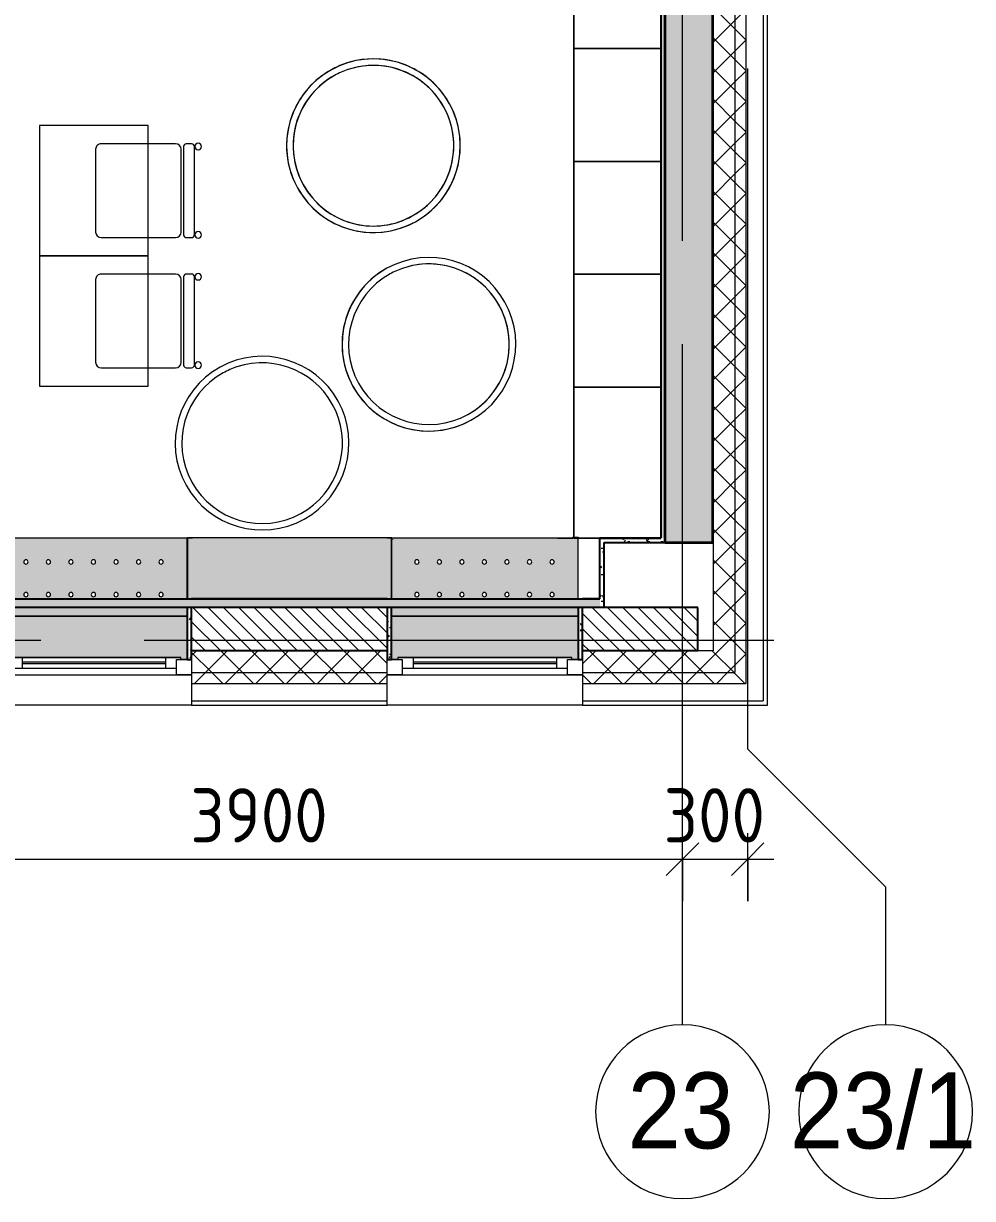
# Model space of a CAD drawing. Header units: millimetres. Extents: x 72431 to 128923, y -1987 to 12500.
# Drawn here: x 81526 to 85895, y 1027 to 6440 of the extents above; entities that cross this region are included whole.
import ezdxf

# ---------------------------------------------------------------- set-up
doc = ezdxf.new("R2010")
doc.units = ezdxf.units.MM
doc.linetypes.add('Осевая', pattern=[3175, 635, -476.25, 1587.5, -476.25])
for name, color, linetype, lineweight in [('A-ANNO-DIMS', 7, 'Continuous', 9), ('A-ANNO-DIMS-100', 7, 'Continuous', 9), ('A-GLAZ', 7, 'Continuous', 9), ('A-GLAZ-1', 7, 'Continuous', 13), ('A-WALL', 7, 'Continuous', 9), ('I-WALL', 7, 'Continuous', 9), ('Знаки', 7, 'Continuous', 9), ('Оси', 7, 'Continuous', 9), ('Оси-1', 7, 'Continuous', 20), ('Оси-2', 7, 'Осевая', 9)]:
    doc.layers.add(name, color=color, linetype=linetype, lineweight=lineweight)
for name, color, linetype, lineweight, true_color in [('A-WALL-1', 7, 'Continuous', 35, 0x3c3c3c), ('A-WALL-2', 7, 'Continuous', 13, 0x3c3c3c), ('A-WALL-3', 7, 'Continuous', 25, 0x3c3c3c), ('A-WALL-FNSH-1', 7, 'Continuous', 9, 0x3c3c3c), ('A-WALL-FNSH-2', 7, 'Continuous', 13, 0x3c3c3c), ('I-FURN-1', 7, 'Continuous', 9, 0xf0f0f0)]:
    doc.layers.add(name, color=color, linetype=linetype, lineweight=lineweight, true_color=true_color)
doc.styles.add('Arial', font='arial.ttf', dxfattribs={"width": 0.9, "height": 350})
doc.styles.add('ISOCPEUR', font='isocpeur.ttf', dxfattribs={"width": 0.9, "height": 250})
doc.dimstyles.new('ISO-2_5_0_9К_БОЛЬШОЙ', dxfattribs={"dimscale": 304.8, "dimtxt": 248.995294, "dimasz": 0.492126, "dimexe": 0.393701, "dimexo": 0.984252, "dimgap": 0, "dimtad": 1, "dimdec": 0, "dimrnd": 10, "dimzin": 0, "dimdsep": 46, "dimtxsty": 'ISOCPEUR', "dimblk1": 'OBLIQUE', "dimblk2": 'OBLIQUE', "dimsah": 1, "dimcen": 0.09, "dimdle": 0.393701, "dimazin": 0, "dimtfac": 1, "dimtdec": 4, "dimtix": 1, "dimtmove": 0, "dimatfit": 3, "dimfxl": 1, "dimtvp": 1, "dimtolj": 1, "dimtzin": 0, "dimarcsym": 2})
pattern_1 = [(45, (0, 0), (-70.71068, 70.71068), []), (135, (0, 0), (-70.71068, -70.71068), [])]
pattern_2 = [(0, (0, 0), (121.92, 30.48), [10.058, -81.382, 10.058, -81.382, -487.68]), (0, (0, 0), (121.92, 30.48), [-182.88, 10.058, -172.822, 10.058, -81.382, -213.36]), (0, (0, 0), (121.92, 30.48), [-457.2, 10.058, -50.902, 10.058, -142.342]), (120, (45.72, 15.24), (-87.356454, 90.345817), [10.058, -81.382, 10.058, -81.382, -487.68]), (120, (45.72, 15.24), (-87.356454, 90.345817), [-182.88, 10.058, -172.822, 10.058, -81.382, -213.36]), (120, (45.72, 15.24), (-87.356454, 90.345817), [-457.2, 10.058, -50.902, 10.058, -142.342]), (240, (60.96, 76.2), (-34.563546, -120.825817), [10.058, -81.382, 10.058, -81.382, -487.68]), (240, (60.96, 76.2), (-34.563546, -120.825817), [-182.88, 10.058, -172.822, 10.058, -81.382, -213.36]), (240, (60.96, 76.2), (-34.563546, -120.825817), [-457.2, 10.058, -50.902, 10.058, -142.342])]

# ---------------------------------------------------------------- blocks, each defined once
blk = doc.blocks.new('120_Окно_СКБ_1Ст - 120_Окно_СКБ_1Ст 900х2500_h_-19906774-План разверток пом_3_08_ Этаж 3')
at = {"layer": 'A-GLAZ'}
for p, q in [((450, -5), (-450, -5)), ((-430, -75), (-400, -75)), ((-330, -55), (330, -55)), ((330, -65), (-330, -65)), ((400, -75), (430, -75))]:
    blk.add_line(p, q, dxfattribs=at)
at = {"layer": 'A-GLAZ-1'}
for p, q in [((-450, -75), (-450, -5)), ((-450, -5), (-380, -5)), ((-380, -5), (-380, -75)), ((380, -35), (-380, -35)), ((-380, -35), (-380, -75)), ((-330, -85), (-330, -35)), ((330, -85), (330, -35)), ((380, -75), (380, -5)), ((380, -5), (450, -5)), ((380, -75), (380, -35)), ((450, -5), (450, -75)), ((-380, -75), (-450, -75)), ((-380, -75), (-400, -75)), ((-400, -75), (-400, -85)), ((-400, -85), (400, -85)), ((400, -85), (-400, -85)), ((450, -75), (380, -75)), ((400, -75), (380, -75)), ((400, -85), (400, -75))]:
    blk.add_line(p, q, dxfattribs=at)
blk = doc.blocks.new('ПУФ - 1_53-25461890-План разверток пом_3_08_ Этаж 3')
at = {"layer": 'I-FURN-1'}
for radius, start, end in [(400, 0, 180), (400, 90, 110), (400, 60, 90), (370, 0, 180), (370, 63.5294, 137.6471), (400, 110, 130), (370, 42.3529, 63.5294), (400, 50, 60), (400, 130, 160), (400, 20, 50), (370, 137.6471, 180), (370, 21.1765, 42.3529), (400, 160, 180), (370, 0, 21.1765), (400, 0, 20), (400, 180, 360), (400, 180, 250), (370, 180, 232.9412), (370, 180, 349.4118), (370, 349.5929, 0), (400, 350, 0), (370, 349.5929, 360), (370, 232.9412, 349.4118), (400, 320, 350), (400, 290, 320), (400, 250, 260), (400, 260, 290)]:
    blk.add_arc((0, 0), radius, start, end, dxfattribs=at)
blk = doc.blocks.new('ПУФ - 1_53-V3-План разверток пом_3_08_ Этаж 3')
at = {"layer": 'I-FURN-1'}
for radius, start, end in [(400, 0, 180), (400, 100, 180), (400, 0, 100), (370, 0, 180), (370, 0, 180), (400, 180, 360), (400, 180, 0), (370, 180, 243.5294), (370, 180, 349.4118), (370, 349.5929, 0), (370, 349.5929, 360), (370, 243.5294, 349.4118)]:
    blk.add_arc((0, 0), radius, start, end, dxfattribs=at)
blk = doc.blocks.new('ПУФ - 1_53-V4-План разверток пом_3_08_ Этаж 3')
at = {"layer": 'I-FURN-1'}
for radius, start, end in [(400, 0, 180), (400, 0, 180), (370, 0, 180), (370, 0, 180), (400, 180, 360), (400, 180, 0), (370, 180, 349.4118), (370, 180, 349.4118), (370, 349.5929, 0), (370, 349.5929, 360)]:
    blk.add_arc((0, 0), radius, start, end, dxfattribs=at)
blk = doc.blocks.new('Стол базовый прямоугольный - 1_7а-25476368-План разверток пом_3_08_ Этаж 3')
at = {"layer": 'I-FURN-1'}
for p, q in [((250, 300), (-250, 300)), ((-250, 300), (-250, -300)), ((250, -300), (250, 300)), ((-250, -300), (250, -300))]:
    blk.add_line(p, q, dxfattribs=at)
blk = doc.blocks.new('Стул Breuer - 1_9а-V2-План разверток пом_3_08_ Этаж 3')
at = {"layer": 'I-FURN-1'}
for p, q in [((190.5, 241.3), (-190.5, 241.3)), ((-215.9, 215.9), (-215.9, 0)), ((215.9, 0), (215.9, 215.9)), ((-215.9, 0), (-215.9, -127)), ((215.9, -127), (215.9, 0)), ((-190.5, -152.4), (190.5, -152.4)), ((-215.9, -176.2), (-215.9, -200.8)), ((203.2, -163.5), (-203.2, -163.5)), ((-203.2, -213.5), (203.2, -213.5)), ((215.9, -200.8), (215.9, -176.2))]:
    blk.add_line(p, q, dxfattribs=at)
for centre, radius, start, end in [((-190.5, 215.9), 25.4, 90, 180), ((190.5, 215.9), 25.4, 0, 90), ((-190.5, -127), 25.4, 180, 270), ((190.5, -127), 25.4, 270, 360), ((-203.5, -230.6), 15.1, 360, 180), ((-203.2, -176.2), 12.7, 90, 180), ((-203.2, -200.8), 12.7, 180, 270), ((203.7, -230.6), 15.1, 360, 180), ((203.2, -176.2), 12.7, 360, 90), ((203.2, -200.8), 12.7, 270, 360), ((-203.5, -230.6), 15.1, 180, 360), ((203.7, -230.6), 15.1, 180, 360)]:
    blk.add_arc(centre, radius, start, end, dxfattribs=at)
blk = doc.blocks.new('шкаф 1_112 - шкаф 1_112-31117176-План разверток пом_3_08_ Этаж 3')
at = {"layer": 'I-FURN-1'}
for p, q in [((-400, 6070), (-400, 4)), ((0, 1), (0, 6070)), ((-400, 2775), (-400, 2255)), ((-400, 2255), (-400, 2775)), ((0, 2255), (0, 2775)), ((0, 2775), (0, 2255)), ((0, 2255), (-400, 2255)), ((0, 2255), (-400, 2255)), ((-400, 2255), (-400, 1735)), ((-400, 1735), (-400, 2255)), ((-400, 2255), (0, 2255)), ((-400, 2255), (0, 2255)), ((0, 2255), (-400, 2255)), ((0, 1735), (0, 2255)), ((0, 2255), (0, 1735)), ((0, 1735), (-400, 1735)), ((-400, 1735), (0, 1735)), ((0, 1735), (-400, 1735)), ((0, 1735), (-400, 1735)), ((-400, 1735), (-400, 1215)), ((-400, 1215), (-400, 1735)), ((-400, 1735), (0, 1735)), ((0, 1215), (0, 1735)), ((0, 1735), (0, 1215)), ((0, 1215), (-400, 1215)), ((0, 1215), (-400, 1215)), ((-400, 1215), (-400, 695)), ((-400, 695), (-400, 1215)), ((-400, 1215), (0, 1215)), ((-400, 1215), (0, 1215)), ((0, 1215), (-400, 1215)), ((0, 695), (0, 1215)), ((0, 1215), (0, 695)), ((0, 695), (-400, 695)), ((-400, 695), (0, 695)), ((0, 695), (-400, 695)), ((0, 695), (-400, 695)), ((-400, 695), (-400, 0)), ((-400, 4), (-400, 695)), ((-400, 695), (0, 695)), ((0, 0), (0, 695)), ((0, 695), (0, 1)), ((-400, 0), (0, 0)), ((-381, 0), (-280, 0)), ((-280, 0), (-381, 0)), ((-280, 0), (0, 0)), ((0, 0), (-280, 0))]:
    blk.add_line(p, q, dxfattribs=at)
blk = doc.blocks.new('Зашивка радиатора_ с перфорацией М1 - Зашивка радиатора_ с перфорацией М1-30929141-План разверток пом_3_08_ Этаж 3')
at = {"layer": 'Знаки'}
blk.add_hatch(color=256, dxfattribs=at).paths.add_polyline_path([(399, 380), (399, 370.1), (-401, 370.1), (-401, 380), (-430, 380), (-430, 180), (429, 180), (429, 380)])
h = blk.add_hatch(color=256, dxfattribs=at)
h.paths.add_polyline_path([(354.7, 180), (-430, 180), (-430, 140.1), (429, 140.1), (429, 180)])
h.paths.add_polyline_path([(-138.1, 100.1), (-430, 100.1), (-430, -179.9), (430.2, -179.9), (430.2, 100.1), (-60.5, 100.1)])
h.paths.add_polyline_path([(1, 90.4), (6, 89), (9.7, 85.4), (11, 80.4), (9.7, 75.4), (6, 71.7), (1, 70.4), (-4, 71.7), (-7.7, 75.4), (-9, 80.4), (-7.7, 85.4), (-4, 89), (-1.6, 90)])
h.paths.add_polyline_path([(312.2, 90.4), (317.2, 89), (320.9, 85.4), (322.2, 80.4), (320.9, 75.4), (317.2, 71.7), (312.2, 70.4), (307.2, 71.7), (303.6, 75.4), (302.2, 80.4), (303.6, 85.4), (307.2, 89), (309.7, 90)])
h.paths.add_polyline_path([(208.5, 90.4), (213.5, 89), (217.2, 85.4), (218.5, 80.4), (217.2, 75.4), (213.5, 71.7), (208.5, 70.4), (203.5, 71.7), (199.8, 75.4), (198.5, 80.4), (199.8, 85.4), (203.5, 89), (205.9, 90)])
h.paths.add_polyline_path([(-206.5, 90.4), (-201.5, 89), (-197.8, 85.4), (-196.5, 80.4), (-197.8, 75.4), (-201.5, 71.7), (-206.5, 70.4), (-211.5, 71.7), (-215.2, 75.4), (-216.5, 80.4), (-215.2, 85.4), (-211.5, 89), (-209.1, 90)])
h.paths.add_polyline_path([(104.7, 90.4), (109.7, 89), (113.4, 85.4), (114.7, 80.4), (113.4, 75.4), (109.7, 71.7), (104.7, 70.4), (99.7, 71.7), (96.1, 75.4), (94.7, 80.4), (96.1, 85.4), (99.7, 89), (102.2, 90)])
h.paths.add_polyline_path([(-102.8, 90.4), (-97.8, 89), (-94.1, 85.4), (-92.8, 80.4), (-94.1, 75.4), (-97.8, 71.7), (-102.8, 70.4), (-107.8, 71.7), (-111.4, 75.4), (-112.8, 80.4), (-111.4, 85.4), (-107.8, 89), (-105.3, 90)])
h.paths.add_polyline_path([(-310.3, 90.4), (-305.3, 89), (-301.6, 85.4), (-300.3, 80.4), (-301.6, 75.4), (-305.3, 71.7), (-310.3, 70.4), (-315.3, 71.7), (-318.9, 75.4), (-320.3, 80.4), (-318.9, 85.4), (-315.3, 89), (-312.8, 90)])
h.paths.add_polyline_path([(-206.5, -59.6), (-201.5, -61), (-197.8, -64.6), (-196.5, -69.6), (-197.8, -74.6), (-201.5, -78.3), (-206.5, -79.6), (-211.5, -78.3), (-215.2, -74.6), (-216.5, -69.6), (-215, -64.4), (-211.5, -61), (-209.1, -60)])
h.paths.add_polyline_path([(1, -59.6), (6, -61), (9.7, -64.6), (11, -69.6), (9.7, -74.6), (6, -78.3), (1, -79.6), (-4, -78.3), (-7.7, -74.6), (-9, -69.6), (-7.5, -64.4), (-4, -61), (-1.6, -60)])
h.paths.add_polyline_path([(208.5, -59.6), (213.5, -61), (217.2, -64.6), (218.5, -69.6), (217.2, -74.6), (213.5, -78.3), (208.5, -79.6), (203.5, -78.3), (199.8, -74.6), (198.5, -69.6), (200, -64.4), (203.5, -61), (205.9, -60)])
h.paths.add_polyline_path([(-310.3, -59.6), (-305.3, -61), (-301.6, -64.6), (-300.3, -69.6), (-301.6, -74.6), (-305.3, -78.3), (-310.3, -79.6), (-315.3, -78.3), (-318.9, -74.6), (-320.3, -69.6), (-318.7, -64.4), (-315.3, -61), (-312.8, -60)])
h.paths.add_polyline_path([(312.2, -59.6), (317.2, -61), (320.9, -64.6), (322.2, -69.6), (320.9, -74.6), (317.2, -78.3), (312.2, -79.6), (307.2, -78.3), (303.6, -74.6), (302.2, -69.6), (303.8, -64.4), (307.2, -61), (309.7, -60)])
h.paths.add_polyline_path([(104.7, -59.6), (109.7, -61), (113.4, -64.6), (114.7, -69.6), (113.4, -74.6), (109.7, -78.3), (104.7, -79.6), (99.7, -78.3), (96.1, -74.6), (94.7, -69.6), (96.3, -64.4), (99.7, -61), (102.2, -60)])
h.paths.add_polyline_path([(-102.8, -59.6), (-97.8, -61), (-94.1, -64.6), (-92.8, -69.6), (-94.1, -74.6), (-97.8, -78.3), (-102.8, -79.6), (-107.8, -78.3), (-111.4, -74.6), (-112.8, -69.6), (-111.2, -64.4), (-107.8, -61), (-105.3, -60)])
for p, q in [((-401, 380), (-430, 380)), ((-430, 380), (-430, 180)), ((429, 380), (399, 380)), ((-430, 180), (429, 180)), ((429, 180), (-430, 180)), ((-430, 180), (-430, 140.1)), ((-430, 100.1), (-430, -179.9)), ((430.2, -179.9), (430.2, 100.1)), ((-430, -179.9), (430.2, -179.9))]:
    blk.add_line(p, q, dxfattribs=at)
for centre, start, end in [((-310.3, 80.4), 180, 0), ((-310.3, 80.4), 0, 180), ((-206.5, 80.4), 0, 180), ((-206.5, 80.4), 180, 360), ((-102.8, 80.4), 0, 180), ((-102.8, 80.4), 180, 0), ((1, 80.4), 0, 180), ((1, 80.4), 180, 0), ((104.7, 80.4), 0, 180), ((104.7, 80.4), 180, 360), ((208.5, 80.4), 0, 180), ((208.5, 80.4), 180, 0), ((312.2, 80.4), 0, 180), ((312.2, 80.4), 180, 0), ((-310.3, -69.6), 0, 180), ((-310.3, -69.6), 180, 0), ((-206.5, -69.6), 0, 180), ((-206.5, -69.6), 180, 0), ((-102.8, -69.6), 0, 180), ((-102.8, -69.6), 180, 0), ((1, -69.6), 0, 180), ((1, -69.6), 180, 0), ((104.7, -69.6), 0, 180), ((104.7, -69.6), 180, 0), ((208.5, -69.6), 0, 180), ((208.5, -69.6), 180, 0), ((312.2, -69.6), 0, 180), ((312.2, -69.6), 180, 0)]:
    blk.add_arc(centre, 10, start, end, dxfattribs=at)
blk = doc.blocks.new('Зашивка радиатора_ с перфорацией М1 - Зашивка радиатора_ с перфорацией М1-V9-План разверток пом_3_08_ Этаж 3')
at = {"layer": 'Знаки'}
blk.add_hatch(color=256, dxfattribs=at).paths.add_polyline_path([(429, 380), (399, 380), (399, 370.1), (-401, 370.1), (-401, 380), (-430, 380), (-430, 180), (429, 180), (429, 370.1)])
h = blk.add_hatch(color=256, dxfattribs=at)
h.paths.add_polyline_path([(429, 180), (-430, 180), (-430, 140.1), (429, 140.1), (429, 179.7)])
h.paths.add_polyline_path([(-332.7, 100.1), (-430, 100.1), (-430, -179.9), (430.2, -179.9), (430.2, 100.1), (-329.2, 100.1)])
h.paths.add_polyline_path([(104.7, 90.4), (109.7, 89), (113.4, 85.4), (114.7, 80.4), (113.4, 75.4), (109.7, 71.7), (104.7, 70.4), (99.7, 71.7), (96.1, 75.4), (94.7, 80.4), (96.1, 85.4), (99.7, 89), (102.2, 90)])
h.paths.add_polyline_path([(-102.8, 90.4), (-97.8, 89), (-94.1, 85.4), (-92.8, 80.4), (-94.1, 75.4), (-97.8, 71.7), (-102.8, 70.4), (-107.8, 71.7), (-111.4, 75.4), (-112.8, 80.4), (-111.4, 85.4), (-107.8, 89), (-105.3, 90)])
h.paths.add_polyline_path([(312.2, 90.4), (317.2, 89), (320.9, 85.4), (322.2, 80.4), (320.9, 75.4), (317.2, 71.7), (312.2, 70.4), (307.2, 71.7), (303.6, 75.4), (302.2, 80.4), (303.6, 85.4), (307.2, 89), (309.7, 90)])
h.paths.add_polyline_path([(208.5, 90.4), (213.5, 89), (217.2, 85.4), (218.5, 80.4), (217.2, 75.4), (213.5, 71.7), (208.5, 70.4), (203.5, 71.7), (199.8, 75.4), (198.5, 80.4), (199.8, 85.4), (203.5, 89), (205.9, 90)])
h.paths.add_polyline_path([(1, 90.4), (6, 89), (9.7, 85.4), (11, 80.4), (9.7, 75.4), (6, 71.7), (1, 70.4), (-4.3, 71.9), (-7.7, 75.4), (-9, 80.4), (-7.7, 85.4), (-4, 89), (-1.6, 90)])
h.paths.add_polyline_path([(-310.3, 90.4), (-305.3, 89), (-301.6, 85.4), (-300.3, 80.4), (-301.6, 75.4), (-305.3, 71.7), (-310.3, 70.4), (-315.3, 71.7), (-318.9, 75.4), (-320.3, 80.4), (-318.9, 85.4), (-315.3, 89), (-312.8, 90)])
h.paths.add_polyline_path([(-206.5, 90.4), (-201.5, 89), (-197.8, 85.4), (-196.5, 80.4), (-197.8, 75.4), (-201.5, 71.7), (-206.5, 70.4), (-211.5, 71.7), (-215.2, 75.4), (-216.5, 80.4), (-215.2, 85.4), (-211.5, 89), (-209.1, 90)])
h.paths.add_polyline_path([(104.7, -59.6), (109.7, -61), (113.4, -64.6), (114.7, -69.6), (113.4, -74.6), (109.7, -78.3), (104.7, -79.6), (99.7, -78.3), (96.1, -74.6), (94.7, -69.6), (96.3, -64.4), (99.7, -61), (102.2, -60)])
h.paths.add_polyline_path([(-310.3, -59.6), (-305.3, -61), (-301.6, -64.6), (-300.3, -69.6), (-301.6, -74.6), (-305.3, -78.3), (-310.3, -79.6), (-315.3, -78.3), (-318.9, -74.6), (-320.3, -69.6), (-318.7, -64.4), (-315.3, -61), (-312.8, -60)])
h.paths.add_polyline_path([(312.2, -59.6), (317.2, -61), (320.9, -64.6), (322.2, -69.6), (320.9, -74.6), (317.2, -78.3), (312.2, -79.6), (307.2, -78.3), (303.6, -74.6), (302.2, -69.6), (303.8, -64.4), (307.2, -61), (309.7, -60)])
h.paths.add_polyline_path([(208.5, -59.6), (213.5, -61), (217.2, -64.6), (218.5, -69.6), (217.2, -74.6), (213.5, -78.3), (208.5, -79.6), (203.5, -78.3), (199.8, -74.6), (198.5, -69.6), (200, -64.4), (203.5, -61), (205.9, -60)])
h.paths.add_polyline_path([(-206.5, -59.6), (-201.5, -61), (-197.8, -64.6), (-196.5, -69.6), (-197.8, -74.6), (-201.5, -78.3), (-206.5, -79.6), (-211.5, -78.3), (-215.2, -74.6), (-216.5, -69.6), (-215, -64.4), (-211.5, -61), (-209.1, -60)])
h.paths.add_polyline_path([(-102.8, -59.6), (-97.8, -61), (-94.1, -64.6), (-92.8, -69.6), (-94.1, -74.6), (-97.8, -78.3), (-102.8, -79.6), (-107.8, -78.3), (-111.4, -74.6), (-112.8, -69.6), (-111.2, -64.4), (-107.8, -61), (-105.3, -60)])
h.paths.add_polyline_path([(1, -59.6), (6, -61), (9.7, -64.6), (11, -69.6), (9.7, -74.6), (6, -78.3), (1, -79.6), (-4.3, -78.1), (-7.7, -74.6), (-9, -69.6), (-7.5, -64.4), (-4, -61), (-1.6, -60)])
for p, q in [((-401, 380), (-430, 380)), ((-430, 380), (-430, 180)), ((429, 380), (399, 380)), ((-430, 180), (429, 180)), ((429, 180), (-430, 180)), ((-430, 180), (-430, 140.1)), ((-430, 100.1), (-430, -179.9)), ((430.2, -179.9), (430.2, 100.1)), ((-430, -179.9), (-411, -179.9)), ((-411, -179.9), (430.2, -179.9)), ((-336.5, -179.9), (-406, -179.9))]:
    blk.add_line(p, q, dxfattribs=at)
for centre, start, end in [((-310.3, 80.4), 180, 0), ((-310.3, 80.4), 0, 180), ((-206.5, 80.4), 0, 180), ((-206.5, 80.4), 180, 360), ((-102.8, 80.4), 0, 180), ((-102.8, 80.4), 180, 0), ((1, 80.4), 0, 180), ((1, 80.4), 180, 0), ((104.7, 80.4), 0, 180), ((104.7, 80.4), 180, 360), ((208.5, 80.4), 0, 180), ((208.5, 80.4), 180, 0), ((312.2, 80.4), 0, 180), ((312.2, 80.4), 180, 0), ((-310.3, -69.6), 0, 180), ((-310.3, -69.6), 180, 0), ((-206.5, -69.6), 0, 180), ((-206.5, -69.6), 180, 0), ((-102.8, -69.6), 0, 180), ((-102.8, -69.6), 180, 0), ((1, -69.6), 0, 180), ((1, -69.6), 180, 0), ((104.7, -69.6), 0, 180), ((104.7, -69.6), 180, 0), ((208.5, -69.6), 0, 180), ((208.5, -69.6), 180, 0), ((312.2, -69.6), 0, 180), ((312.2, -69.6), 180, 0)]:
    blk.add_arc(centre, 10, start, end, dxfattribs=at)
blk = doc.blocks.new('Зашивка без перфорации М3 - М3_16-30991357-План разверток пом_3_08_ Этаж 3')
at = {"layer": 'Знаки'}
blk.add_hatch(color=256, dxfattribs=at).paths.add_polyline_path([(-409, 101.1), (-430, 101.1), (-430, -179.9), (510.2, -179.9), (510.2, 101.1), (-198, 101.1)])
for p, q in [((-430, 180), (-430, 141.1)), ((-430, 101.1), (-430, -179.9)), ((510.2, -179.9), (510.2, 101.1)), ((-430, -179.9), (510.2, -179.9))]:
    blk.add_line(p, q, dxfattribs=at)
blk = doc.blocks.new('Зашивка_ торцевая панель - Зашивка_ торцевая панель-31043143-План разверток пом_3_08_ Этаж 3')
at = {"layer": 'Знаки'}
blk.add_hatch(color=256, dxfattribs=at).paths.add_polyline_path([(-406, 176), (-406, 180), (-430, 180), (-430, 176), (-425, 176)])
for p, q in [((-430, 176), (-430, 180)), ((-430, 180), (-425, 180)), ((-425, 180), (-406, 180)), ((-406, 180), (-406, 176))]:
    blk.add_line(p, q, dxfattribs=at)
blk = doc.blocks.new('Зашивка_ опоясывающая панель - Зашивка_ опоясывающая панель-V15-План разверток пом_3_08_ Этаж 3')
at = {"layer": 'Знаки'}
blk.add_hatch(color=256, dxfattribs=at).paths.add_polyline_path([(-430, -101.1), (-429.9, -101.1), (-429.9, 179.9), (-430, 180), (-430, -79)])
for p, q in [((-430, -101.1), (-430, 180)), ((-430, 180), (-406, 180))]:
    blk.add_line(p, q, dxfattribs=at)
blk = doc.blocks.new('Зашивка_ опоясывающая панель - Зашивка_ опоясывающая панель-V16-План разверток пом_3_08_ Этаж 3')
at = {"layer": 'Знаки'}
blk.add_hatch(color=256, dxfattribs=at).paths.add_polyline_path([(-406, 178.9), (-406, 180), (-409.7, 178.9)])
for p, q in [((-430, 180), (-406, 180)), ((-406, 174), (-406, 172.7))]:
    blk.add_line(p, q, dxfattribs=at)
blk = doc.blocks.new('Ось сетки - D8-29747960-План разверток пом_3_08_ Этаж 3')
at = {"layer": 'Оси-1'}
for start, end in [(360, 180), (180, 360)]:
    blk.add_arc((0, 0), 4, start, end, dxfattribs=at)
blk = doc.blocks.new('DIMBLOCK5-План разверток пом_3_08_ Этаж 3')
at = {"layer": 'A-ANNO-DIMS-100'}
for p, q in [((80660, 2397.1), (80660, 2711)), ((84560, 2397.1), (84560, 2711)), ((80660, 2591), (84560, 2591)), ((80660, 2591), (80660, 2397.1)), ((84560, 2591), (84560, 2397.1))]:
    blk.add_line(p, q, dxfattribs=at)
at = {"layer": 'A-ANNO-DIMS-100', "lineweight": 20}
for p, q in [((80660, 2591), (80735, 2666)), ((84560, 2591), (84635, 2666)), ((80660, 2591), (80585, 2516)), ((84560, 2591), (84485, 2516))]:
    blk.add_line(p, q, dxfattribs=at)
at = {"layer": 'A-ANNO-DIMS-100', "color": 0, "insert": (82294, 2917.6), "char_height": 250, "width": 758.478, "attachment_point": 1, "line_spacing_factor": 1.149209, "style": 'ISOCPEUR'}
blk.add_mtext('3900', dxfattribs=at)
blk = doc.blocks.new('_Oblique')
at = {"color": 0, "linetype": 'ByBlock', "lineweight": -2}
blk.add_line((-0.5, -0.5), (0.5, 0.5), dxfattribs=at)
blk = doc.blocks.new('DIMBLOCK6-План разверток пом_3_08_ Этаж 3')
at = {"layer": 'A-ANNO-DIMS-100'}
for p, q in [((84560, 2397.1), (84560, 2711)), ((84860, 2397.1), (84860, 2711)), ((84560, 2591), (84980, 2591)), ((84560, 2591), (84560, 2397.1)), ((84860, 2591), (84860, 2397.1))]:
    blk.add_line(p, q, dxfattribs=at)
at = {"layer": 'A-ANNO-DIMS-100', "lineweight": 20}
for p, q in [((84560, 2591), (84635, 2666)), ((84860, 2591), (84935, 2666)), ((84560, 2591), (84485, 2516)), ((84860, 2591), (84785, 2516))]:
    blk.add_line(p, q, dxfattribs=at)
at = {"layer": 'A-ANNO-DIMS-100', "color": 0, "insert": (84473, 2917.6), "char_height": 250, "width": 568.858, "attachment_point": 1, "line_spacing_factor": 1.149209, "style": 'ISOCPEUR'}
blk.add_mtext('300', dxfattribs=at)

msp = doc.modelspace()

# ---------------------------------------------------------------- hatches: boundary and pattern name
at = {"layer": 'A-WALL'}
h = msp.add_hatch(dxfattribs=at)
h.set_pattern_fill('FP_1', color=256, style=0, pattern_type=2)
h.set_pattern_definition(pattern_1)
h.paths.add_polyline_path([(84801.6, 3450), (84801.6, 10242), (84701.6, 10242), (84701.6, 3450)])
h = msp.add_hatch(dxfattribs=at)
h.set_pattern_fill('FP_1', color=256, style=0, pattern_type=2)
h.set_pattern_definition(pattern_1)
h.paths.add_polyline_path([(84851.6, 3400), (84851.6, 10242), (84801.6, 10242), (84801.6, 3400)])
h = msp.add_hatch(dxfattribs=at)
h.set_pattern_fill('FP_3', color=256, style=0, pattern_type=2)
h.set_pattern_definition([(135, (0, 0), (-35.35534, -35.35534), [])])
h.paths.add_polyline_path([(84317.6, 3550), (84630, 3550), (84630, 3750), (84100, 3750), (84100, 3550)])
h.paths.add_polyline_path([(82300, 3550), (83200, 3550), (83200, 3750), (82300, 3750)])
h.paths.add_polyline_path([(81400, 3550), (81400, 3750), (80080, 3750), (80080, 3550), (81328.2, 3550)])
h.paths.add_polyline_path([(77080, 3550), (77080, 3750), (75880, 3750), (75880, 3550), (77010.2, 3550)])
h = msp.add_hatch(dxfattribs=at)
h.set_pattern_fill('FP_1', color=256, style=0, pattern_type=2)
h.set_pattern_definition(pattern_1)
h.paths.add_polyline_path([(84701.6, 3450), (84701.6, 3550), (84100, 3550), (84100, 3450), (84317.6, 3450)])
h.paths.add_polyline_path([(82300, 3450), (83200, 3450), (83200, 3550), (82300, 3550), (82300, 3527.4)])
h.paths.add_polyline_path([(80331.8, 3450), (81400, 3450), (81400, 3550), (80080, 3550), (80080, 3450)])
h.paths.add_polyline_path([(77010.2, 3450), (77080, 3450), (77080, 3550), (75700, 3550), (75700, 3450)])
h = msp.add_hatch(dxfattribs=at)
h.set_pattern_fill('FP_1', color=256, style=0, pattern_type=2)
h.set_pattern_definition(pattern_1)
h.paths.add_polyline_path([(84801.6, 3400), (84801.6, 3450), (84100, 3450), (84100, 3400), (84701.6, 3400)])
h.paths.add_polyline_path([(82989, 3400), (83200, 3400), (83200, 3450), (82300, 3450), (82300, 3400), (82324.7, 3400)])
h.paths.add_polyline_path([(80331.8, 3400), (81400, 3400), (81400, 3450), (80080, 3450), (80080, 3400)])
h.paths.add_polyline_path([(77080, 3400), (77080, 3450), (75700, 3450), (75700, 3400), (77010.2, 3400)])
at = {"layer": 'I-WALL'}
h = msp.add_hatch(dxfattribs=at)
h.set_pattern_fill('FP_2', color=256, style=0, pattern_type=2)
h.set_pattern_definition([(45, (0, 0), (-57.02463, 57.02463), []), (45, (57.025, 0), (-57.02463, 57.02463), [100.806, -20.161, 3.353, -16.808])])
h.paths.add_polyline_path([(84480, 4050), (84700, 4050), (84700, 12353.5), (84480, 12353.5), (84480, 4070)])
h = msp.add_hatch(dxfattribs=at)
h.set_pattern_fill('FP_6', color=256, style=0, pattern_type=2)
h.set_pattern_definition(pattern_2)
h.paths.add_polyline_path([(84460, 4070), (84480, 4070), (84480, 10900), (84460, 10900), (84460, 4071)])
h = msp.add_hatch(dxfattribs=at)
h.set_pattern_fill('FP_6', color=256, style=0, pattern_type=2)
h.set_pattern_definition(pattern_2)
h.paths.add_polyline_path([(84200, 3750), (84200, 4070), (84180, 4070), (84180, 3750)])
h = msp.add_hatch(dxfattribs=at)
h.set_pattern_fill('FP_6', color=256, style=0, pattern_type=2)
h.set_pattern_definition(pattern_2)
h.paths.add_polyline_path([(84200, 4050), (84480, 4050), (84480, 4070), (84200, 4070)])
h = msp.add_hatch(dxfattribs=at)
h.set_pattern_fill('FP_6', color=256, style=0, pattern_type=2)
h.set_pattern_definition(pattern_2)
h.paths.add_polyline_path([(82989, 3750), (84180, 3750), (84180, 3790), (80870, 3790), (80870, 3750), (82324.7, 3750)])
h = msp.add_hatch(dxfattribs=at)
h.set_pattern_fill('FP_6', color=256, style=0, pattern_type=2)
h.set_pattern_definition(pattern_2)
h.paths.add_polyline_path([(82300, 3510), (82300, 3750), (82280, 3750), (82280, 3510)])
h = msp.add_hatch(dxfattribs=at)
h.set_pattern_fill('FP_6', color=256, style=0, pattern_type=2)
h.set_pattern_definition(pattern_2)
h.paths.add_polyline_path([(83220, 3510), (83220, 3750), (83200, 3750), (83200, 3510)])
h = msp.add_hatch(dxfattribs=at)
h.set_pattern_fill('FP_6', color=256, style=0, pattern_type=2)
h.set_pattern_definition(pattern_2)
h.paths.add_polyline_path([(84100, 3510), (84100, 3750), (84080, 3750), (84080, 3510)])

# ---------------------------------------------------------------- linework, layer by layer
at = {"layer": 'A-WALL'}
for p, q in [((84801.6, 10242), (84801.6, 3450)), ((84851.6, 10242), (84851.6, 3400)), ((82300, 3450), (83200, 3450)), ((84100, 3450), (84801.6, 3450)), ((82300, 3400), (83200, 3400)), ((84100, 3400), (84851.6, 3400)), ((82300, 3300), (81400, 3300)), ((84100, 3300), (83200, 3300))]:
    msp.add_line(p, q, dxfattribs=at)
at = {"layer": 'A-WALL-1'}
for p, q in [((84700, 4050), (84700, 12353.5)), ((84480, 4050), (84480, 10900)), ((84480, 4050), (84700, 4050))]:
    msp.add_line(p, q, dxfattribs=at)
at = {"layer": 'A-WALL-2'}
for p, q in [((84701.6, 10242), (84701.6, 3550)), ((84931.6, 10242), (84931.6, 3320)), ((84701.6, 3550), (84630, 3550)), ((82300, 3510), (82300, 3320)), ((83200, 3320), (83200, 3510)), ((84100, 3510), (84100, 3320)), ((82300, 3320), (83200, 3320)), ((84100, 3320), (84931.6, 3320))]:
    msp.add_line(p, q, dxfattribs=at)
at = {"layer": 'A-WALL-3'}
for p, q in [((84460, 10880), (84460, 4070)), ((84180, 3790), (84180, 4070)), ((84180, 4070), (84460, 4070)), ((84200, 3750), (84200, 4050)), ((84200, 4050), (84480, 4050)), ((80870, 3790), (84180, 3790)), ((84630, 3750), (81400, 3750)), ((82280, 3750), (82280, 3510)), ((82300, 3510), (82300, 3750)), ((83200, 3750), (83200, 3510)), ((83220, 3510), (83220, 3750)), ((84080, 3750), (84080, 3510)), ((84100, 3510), (84100, 3750)), ((84630, 3550), (84630, 3750)), ((83200, 3550), (82300, 3550)), ((84630, 3550), (84100, 3550)), ((82280, 3510), (82300, 3510)), ((83200, 3510), (83220, 3510)), ((84080, 3510), (84100, 3510))]:
    msp.add_line(p, q, dxfattribs=at)
at = {"layer": 'A-WALL-FNSH-1'}
for p, q in [((84951.6, 3300), (84951.6, 10242)), ((82300, 3320), (82300, 3300)), ((83200, 3300), (83200, 3320)), ((84100, 3320), (84100, 3300)), ((82300, 3300), (83200, 3300)), ((84100, 3300), (84951.6, 3300))]:
    msp.add_line(p, q, dxfattribs=at)
at = {"layer": 'A-WALL-FNSH-2'}
for p, q in [((84459, 10879), (84459, 4071.7)), ((84460, 4071), (84179, 4071)), ((84179, 4070), (84179, 3791)), ((83200, 3791), (82300, 3791)), ((82300, 3791), (82300, 3790)), ((83200, 3790), (83200, 3791)), ((84179, 3791), (84100, 3791)), ((84100, 3791), (84100, 3790)), ((82279, 3750), (82279, 3510)), ((83221, 3510), (83221, 3750)), ((84079, 3750), (84079, 3510)), ((82279, 3510), (82280, 3510)), ((83220, 3510), (83221, 3510)), ((84079, 3510), (84080, 3510))]:
    msp.add_line(p, q, dxfattribs=at)
at = {"layer": 'I-WALL'}
for p, q in [((82279, 3791), (82280.8, 3791)), ((84079, 3791), (84100, 3791))]:
    msp.add_line(p, q, dxfattribs=at)
at = {"layer": 'Оси'}
for p, q in [((84860, 3097.5), (84860, 5597.5)), ((84560, 1827.5), (84560, 4327.5)), ((82480, 3600), (84980, 3600)), ((84860, 3097.5), (85495, 2462.5)), ((85495, 2462.5), (85495, 1827.5))]:
    msp.add_line(p, q, dxfattribs=at)
at = {"layer": 'Оси-2'}
for p, q in [((84560, 4327.5), (84560, 9820)), ((84860, 5597.5), (84860, 9820)), ((75731.4, 3600), (82480, 3600))]:
    msp.add_line(p, q, dxfattribs=at)

# ---------------------------------------------------------------- block references
at = {"layer": 'A-GLAZ', "rotation": 180}
for p in [(81850, 3435), (83650, 3435)]:
    msp.add_blockref('120_Окно_СКБ_1Ст - 120_Окно_СКБ_1Ст 900х2500_h_-19906774-План разверток пом_3_08_ Этаж 3', p, dxfattribs=at)
at = {"layer": 'I-FURN-1'}
for name, p in [('шкаф 1_112 - шкаф 1_112-31117176-План разверток пом_3_08_ Этаж 3', (84460, 4070)), ('Стол базовый прямоугольный - 1_7а-25476368-План разверток пом_3_08_ Этаж 3', (81849.3, 5670.1)), ('Стол базовый прямоугольный - 1_7а-25476368-План разверток пом_3_08_ Этаж 3', (81849.3, 5070.1))]:
    msp.add_blockref(name, p, dxfattribs=at)
for name, p, rotation in [('ПУФ - 1_53-25461890-План разверток пом_3_08_ Этаж 3', (83136.9, 5877.3), 118.9499011641568), ('Стул Breuer - 1_9а-V2-План разверток пом_3_08_ Этаж 3', (82099.3, 5670.1), 89.99999999999959), ('ПУФ - 1_53-V3-План разверток пом_3_08_ Этаж 3', (83392.4, 4962.6), 118.9499011641568), ('Стул Breuer - 1_9а-V2-План разверток пом_3_08_ Этаж 3', (82099.3, 5070.1), 89.99999999999959), ('ПУФ - 1_53-V4-План разверток пом_3_08_ Этаж 3', (82624.3, 4507.1), 118.9499011641568)]:
    msp.add_blockref(name, p, dxfattribs=dict(at, rotation=rotation))
at = {"layer": 'Знаки', "rotation": 180}
for name, p in [('Зашивка радиатора_ с перфорацией М1 - Зашивка радиатора_ с перфорацией М1-30929141-План разверток пом_3_08_ Этаж 3', (81849, 3890.1)), ('Зашивка без перфорации М3 - М3_16-30991357-План разверток пом_3_08_ Этаж 3', (82791, 3891.1)), ('Зашивка радиатора_ с перфорацией М1 - Зашивка радиатора_ с перфорацией М1-V9-План разверток пом_3_08_ Этаж 3', (83649, 3890.1))]:
    msp.add_blockref(name, p, dxfattribs=at)
at = {"layer": 'Знаки'}
for name, p in [('Зашивка_ опоясывающая панель - Зашивка_ опоясывающая панель-V15-План разверток пом_3_08_ Этаж 3', (82710.7, 3891.1)), ('Зашивка_ опоясывающая панель - Зашивка_ опоясывающая панель-V16-План разверток пом_3_08_ Этаж 3', (83630.7, 3891.1)), ('Зашивка_ торцевая панель - Зашивка_ торцевая панель-31043143-План разверток пом_3_08_ Этаж 3', (84485, 3894))]:
    msp.add_blockref(name, p, dxfattribs=at)
at = {"layer": 'Оси-1', "xscale": 99.99999999999993, "yscale": 99.99999999999993, "zscale": 99.99999999999993}
for p in [(84560, 1427.5), (85495, 1427.5)]:
    msp.add_blockref('Ось сетки - D8-29747960-План разверток пом_3_08_ Этаж 3', p, dxfattribs=at)

# ---------------------------------------------------------------- texts
at = {"layer": 'Оси', "char_height": 350, "attachment_point": 1, "style": 'Arial'}
for s, insert, width in [('23/1', (85054.7, 1608.1), 1060.633), ('23', (84307.4, 1608.1), 606.076)]:
    msp.add_mtext(s, dxfattribs=dict(at, insert=insert, width=width))

# ---------------------------------------------------------------- dimensions: what is measured, and where the dimension line sits
at = {"layer": 'A-ANNO-DIMS'}
for base, p1, p2, override, picture, middle in [((84560, 2591), (80660, 2697.1), (84560, 2697.1), {"dimpost": '<>', "dimfxl": 3900}, 'DIMBLOCK5-План разверток пом_3_08_ Этаж 3', (82610, 2716)), ((84860, 2591), (84560, 2697.1), (84860, 2697.1), {"dimpost": '<>', "dimfxl": 300}, 'DIMBLOCK6-План разверток пом_3_08_ Этаж 3', (84710, 2716))]:
    dim = msp.add_linear_dim(base=base, p1=p1, p2=p2, dimstyle='ISO-2_5_0_9К_БОЛЬШОЙ', override=override, dxfattribs=at)
    dim.commit()
    dim.dimension.update_dxf_attribs({"geometry": picture, "text_midpoint": middle})

doc.saveas('drawing.dxf')
